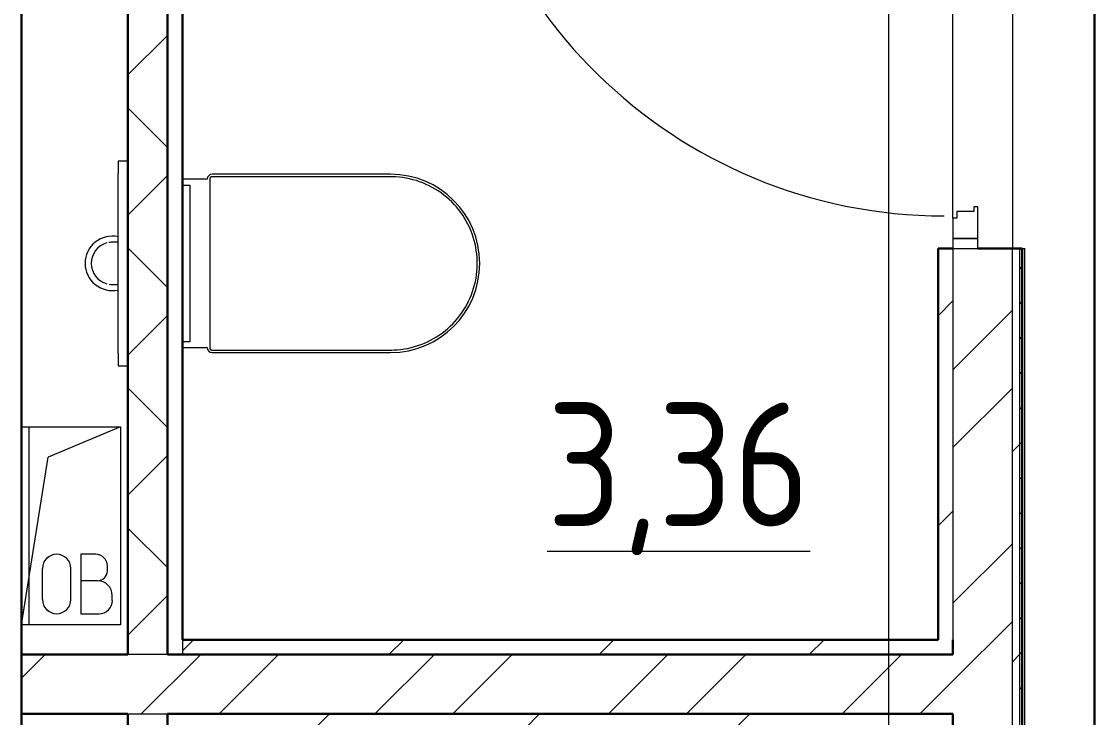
# Model space of a CAD drawing. Header units: millimetres. Extents: x -259793 to 1187961, y -549744 to 43070.
# Drawn here: x 274896 to 277062, y 20869 to 22275 of the extents above; entities that cross this region are included whole.
import ezdxf

# ---------------------------------------------------------------- set-up
doc = ezdxf.new("R2010")
doc.units = ezdxf.units.MM
doc.linetypes.add('ADSK_Линия сетки', pattern=[25, 20, -2.5, 0, -2.5])
for name, color, linetype, lineweight in [('Двери', 252, 'Continuous', 9), ('Линии', 7, 'Continuous', 9), ('лс', 5, 'Continuous', 30), ('Марки помещений', 252, 'Continuous', 20), ('Ограждение', 252, 'Continuous', 9), ('Оси', 252, 'Continuous', 9), ('Перекрытие', 252, 'Continuous', 18), ('Сантехника', 252, 'Continuous', 9), ('Стены внутренние', 7, 'Continuous', 18), ('Стены наружные', 7, 'Continuous', 18), ('Стены штриховка', 7, 'Continuous', 9)]:
    doc.layers.add(name, color=color, linetype=linetype, lineweight=lineweight)
doc.layers.add('Двери открывание', color=7, linetype='Continuous', lineweight=9, true_color=0xc0c0c0)
doc.styles.add('GOST Common_2', font='', dxfattribs={"width": 0.9, "height": 250})
doc.styles.get('GOST Common_2').set_extended_font_data('GOST type B')

# ---------------------------------------------------------------- blocks, each defined once
blk = doc.blocks.new('3 этаж')
at = {"layer": 'Двери', "color": 251, "true_color": 0x636466}
for p, q in [((276825.8, 21900.6), (276817.8, 21900.6)), ((276817.8, 21900.6), (276817.8, 21891.6)), ((276825.8, 21836.6), (276825.8, 21900.6)), ((276775.8, 21877.6), (276775.8, 21836.6)), ((276783.8, 21877.6), (276775.8, 21877.6)), ((276817.8, 21891.6), (276783.8, 21891.6)), ((276783.8, 21891.6), (276783.8, 21877.6)), ((276825.8, 21836.6), (276775.8, 21836.6)), ((276775.8, 21836.6), (276775.8, 21816.6)), ((276775.8, 21836.6), (276825.8, 21836.6)), ((276825.8, 21816.6), (276825.8, 21836.6)), ((276775.8, 21816.6), (276825.8, 21816.6))]:
    blk.add_line(p, q, dxfattribs=at)
at = {"layer": 'Двери открывание', "color": 251, "true_color": 0x636466}
blk.add_arc((276757.8, 22880.6), 998, 181.0334, 270, dxfattribs=at)
at = {"layer": 'Линии', "color": 251, "lineweight": 18, "ltscale": 200, "true_color": 0x636466}
for p, q in [((274895.8, 21456.6), (275095.8, 21456.6)), ((275095.8, 21456.6), (274949.9, 21395.5)), ((275095.8, 21456.6), (275095.8, 21056.6)), ((274895.8, 21056.6), (274949.9, 21395.5)), ((275045.8, 21199.1), (275015.8, 21199.1)), ((275015.8, 21199.1), (275015.8, 21079.1)), ((274938.3, 21107.8), (274938.3, 21170.4)), ((274995.6, 21107.8), (274995.6, 21170.4)), ((275069.1, 21165.7), (275069.1, 21175.7)), ((275049.1, 21145.7), (275015.8, 21145.7)), ((275079.1, 21105.7), (275079.1, 21115.7)), ((275015.8, 21079.1), (275052.5, 21079.1)), ((275095.8, 21056.6), (274895.8, 21056.6))]:
    blk.add_line(p, q, dxfattribs=at)
at = {"layer": 'Линии', "color": 251, "lineweight": 18, "true_color": 0x636466}
for centre, radius, start, end in [((274966.9, 21170.4), 28.7, 0, 180), ((275045.8, 21175.7), 23.3, 0, 90), ((275049.1, 21165.7), 20, 270, 0), ((275049.1, 21115.7), 30, 0, 90), ((274966.9, 21107.8), 28.7, 180, 0), ((275052.5, 21105.7), 26.7, 270, 0)]:
    blk.add_arc(centre, radius, start, end, dxfattribs=at)
at = {"layer": 'Ограждение', "color": 251, "true_color": 0x636466}
for p in [(276915.8, 21816.6), (276920.8, 17561.6)]:
    blk.add_line(p, (276920.8, 21816.6), dxfattribs=at)
at = {"layer": 'Оси', "color": 251, "linetype": 'ADSK_Линия сетки', "ltscale": 200, "true_color": 0x636466}
for p, q in [((274895.8, 34587.2), (274895.8, -31389.6)), ((276645.8, 34587.2), (276645.8, -31389.6))]:
    blk.add_line(p, q, dxfattribs=at)
at = {"layer": 'Перекрытие', "color": 251, "true_color": 0x636466}
for p, q in [((274895.8, 21456.6), (275095.8, 21456.6)), ((275095.8, 21456.6), (275095.8, 21056.6)), ((275095.8, 21056.6), (274895.8, 21056.6))]:
    blk.add_line(p, q, dxfattribs=at)
at = {"layer": 'Сантехника', "color": 251, "lineweight": 9, "true_color": 0x636466}
for p, q in [((275110.8, 21993.3), (275090.8, 21993.3)), ((275090.8, 21993.3), (275090.8, 21968.3)), ((275090.8, 21604.8), (275090.8, 21968.3)), ((275079.4, 21829.3), (275079.3, 21829.3)), ((275079.3, 21829.3), (275079.3, 21829.3)), ((275079.5, 21829.3), (275079.4, 21829.3)), ((275079.7, 21829.3), (275079.5, 21829.3)), ((275080, 21829.3), (275079.7, 21829.3)), ((275080.3, 21829.3), (275080, 21829.3)), ((275080.7, 21829.3), (275080.3, 21829.3)), ((275081.2, 21829.3), (275080.7, 21829.3)), ((275081.8, 21829.3), (275081.2, 21829.3)), ((275082.4, 21829.3), (275081.8, 21829.3)), ((275083.1, 21829.3), (275082.4, 21829.3)), ((275083.8, 21829.3), (275083.1, 21829.3)), ((275084.6, 21829.3), (275083.8, 21829.3)), ((275085.5, 21829.3), (275084.6, 21829.3)), ((275086.5, 21829.3), (275085.5, 21829.3)), ((275087.5, 21829.3), (275086.5, 21829.3)), ((275088.5, 21829.3), (275087.5, 21829.3)), ((275089.6, 21829.3), (275088.5, 21829.3)), ((275079.3, 21743.9), (275079.4, 21743.9)), ((275079.4, 21743.9), (275079.5, 21743.9)), ((275079.5, 21743.9), (275079.7, 21743.9)), ((275079.7, 21743.9), (275079.9, 21743.9)), ((275079.9, 21743.9), (275080.2, 21743.9)), ((275080.2, 21743.9), (275080.6, 21743.9)), ((275080.6, 21743.9), (275081.1, 21743.9)), ((275081.1, 21743.9), (275081.6, 21743.9)), ((275081.6, 21743.9), (275082.2, 21743.9)), ((275082.2, 21743.9), (275082.9, 21743.9)), ((275082.9, 21743.9), (275083.6, 21743.9)), ((275083.6, 21743.9), (275084.4, 21743.9)), ((275084.4, 21743.9), (275085.3, 21743.9)), ((275085.3, 21743.9), (275086.2, 21743.9)), ((275086.2, 21743.9), (275087.2, 21743.9)), ((275087.2, 21743.9), (275088.2, 21743.9)), ((275088.2, 21743.9), (275089.3, 21743.9)), ((275089.3, 21743.9), (275090.5, 21743.9)), ((275090.8, 21604.8), (275090.8, 21579.8)), ((275090.8, 21579.8), (275110.8, 21579.8))]:
    blk.add_line(p, q, dxfattribs=at)
at = {"layer": 'Сантехника', "color": 251, "true_color": 0x636466}
for p, q in [((275279, 21961.2), (275278.8, 21961.2)), ((275279.2, 21961.3), (275279, 21961.2)), ((275279.4, 21961.4), (275279.2, 21961.3)), ((275279.6, 21961.4), (275279.4, 21961.4)), ((275279.8, 21961.5), (275279.6, 21961.4)), ((275280, 21961.5), (275279.8, 21961.5)), ((275280.2, 21961.5), (275280, 21961.5)), ((275280.4, 21961.5), (275280.2, 21961.5)), ((275280.6, 21961.6), (275280.4, 21961.5)), ((275280.8, 21961.6), (275280.6, 21961.6)), ((275640.8, 21966.6), (275280.8, 21966.6)), ((275640.8, 21961.6), (275280.8, 21961.6)), ((275644.6, 21961.5), (275640.8, 21961.6)), ((275651.6, 21961.2), (275644.6, 21961.5)), ((275658.5, 21960.7), (275651.6, 21961.2)), ((275270.8, 21956.6), (275220.8, 21956.6)), ((275220.8, 21944.8), (275235.8, 21944.8)), ((275235.8, 21944.8), (275235.8, 21628.4)), ((275275.9, 21957.4), (275275.8, 21957.2)), ((275275.8, 21957.2), (275275.8, 21957)), ((275275.8, 21957), (275275.8, 21956.8)), ((275275.8, 21956.8), (275275.8, 21956.6)), ((275275.8, 21956.6), (275275.8, 21956.6)), ((275275.8, 21956.6), (275275.8, 21616.6)), ((275276, 21958), (275275.9, 21957.8)), ((275275.9, 21957.8), (275275.9, 21957.6)), ((275275.9, 21957.6), (275275.9, 21957.4)), ((275276.1, 21958.2), (275276, 21958)), ((275276.2, 21958.6), (275276.1, 21958.4)), ((275276.1, 21958.4), (275276.1, 21958.2)), ((275276.3, 21958.7), (275276.2, 21958.6)), ((275276.4, 21958.9), (275276.3, 21958.7)), ((275276.5, 21959.1), (275276.4, 21958.9)), ((275276.6, 21959.3), (275276.5, 21959.1)), ((275276.7, 21959.4), (275276.6, 21959.3)), ((275276.8, 21959.6), (275276.7, 21959.4)), ((275276.9, 21959.7), (275276.8, 21959.6)), ((275277.1, 21959.9), (275276.9, 21959.7)), ((275277.2, 21960), (275277.1, 21959.9)), ((275277.3, 21960.2), (275277.2, 21960)), ((275277.5, 21960.3), (275277.3, 21960.2)), ((275277.6, 21960.4), (275277.5, 21960.3)), ((275277.8, 21960.6), (275277.6, 21960.4)), ((275278, 21960.7), (275277.8, 21960.6)), ((275278.1, 21960.8), (275278, 21960.7)), ((275278.3, 21960.9), (275278.1, 21960.8)), ((275278.5, 21961), (275278.3, 21960.9)), ((275278.6, 21961.1), (275278.5, 21961)), ((275278.8, 21961.2), (275278.6, 21961.1)), ((275665.5, 21959.8), (275658.5, 21960.7)), ((275672.4, 21958.7), (275665.5, 21959.8)), ((275679.2, 21957.3), (275672.4, 21958.7)), ((275686, 21955.6), (275679.2, 21957.3)), ((275692.8, 21953.7), (275686, 21955.6)), ((275699.4, 21951.4), (275692.8, 21953.7)), ((275705.9, 21949), (275699.4, 21951.4)), ((275712.4, 21946.2), (275705.9, 21949)), ((275718.7, 21943.2), (275712.4, 21946.2)), ((275724.9, 21940), (275718.7, 21943.2)), ((275731, 21936.5), (275724.9, 21940)), ((275736.9, 21932.8), (275731, 21936.5)), ((275742.7, 21928.8), (275736.9, 21932.8)), ((275748.3, 21924.6), (275742.7, 21928.8)), ((275753.7, 21920.2), (275748.3, 21924.6)), ((275759, 21915.6), (275753.7, 21920.2)), ((275764.1, 21910.8), (275759, 21915.6)), ((275768.9, 21905.7), (275764.1, 21910.8)), ((275773.6, 21900.5), (275768.9, 21905.7)), ((275778, 21895.1), (275773.6, 21900.5)), ((275782.3, 21889.5), (275778, 21895.1)), ((275786.3, 21883.8), (275782.3, 21889.5)), ((275790, 21877.9), (275786.3, 21883.8)), ((275793.6, 21871.9), (275790, 21877.9)), ((275796.9, 21865.7), (275793.6, 21871.9)), ((275799.9, 21859.4), (275796.9, 21865.7)), ((275802.7, 21853), (275799.9, 21859.4)), ((275805.2, 21846.4), (275802.7, 21853)), ((275807.5, 21839.8), (275805.2, 21846.4)), ((275809.5, 21833.1), (275807.5, 21839.8)), ((275811.2, 21826.3), (275809.5, 21833.1)), ((275812.7, 21819.5), (275811.2, 21826.3)), ((275813.8, 21812.6), (275812.7, 21819.5)), ((275814.7, 21805.6), (275813.8, 21812.6)), ((275815.4, 21798.7), (275814.7, 21805.6)), ((275815.7, 21791.7), (275815.4, 21798.7)), ((275815.8, 21784.7), (275815.7, 21791.7)), ((275814.3, 21763.7), (275815.1, 21770.7)), ((275815.1, 21770.7), (275815.6, 21777.7)), ((275815.6, 21777.7), (275815.8, 21784.7)), ((275810.3, 21743.1), (275811.9, 21749.9)), ((275811.9, 21749.9), (275813.2, 21756.8)), ((275813.2, 21756.8), (275814.3, 21763.7)), ((275801.2, 21716.7), (275803.9, 21723.1)), ((275803.9, 21723.1), (275806.3, 21729.7)), ((275806.3, 21729.7), (275808.4, 21736.4)), ((275808.4, 21736.4), (275810.3, 21743.1)), ((275791.7, 21698), (275795.1, 21704.1)), ((275795.1, 21704.1), (275798.3, 21710.3)), ((275798.3, 21710.3), (275801.2, 21716.7)), ((275775.7, 21675.1), (275780, 21680.5)), ((275780, 21680.5), (275784.1, 21686.2)), ((275784.1, 21686.2), (275788, 21692)), ((275788, 21692), (275791.7, 21698)), ((275756.2, 21655), (275761.3, 21659.7)), ((275761.3, 21659.7), (275766.3, 21664.6)), ((275766.3, 21664.6), (275771.1, 21669.7)), ((275771.1, 21669.7), (275775.7, 21675.1)), ((275727.7, 21634.7), (275733.7, 21638.3)), ((275733.7, 21638.3), (275739.6, 21642.1)), ((275739.6, 21642.1), (275745.3, 21646.2)), ((275745.3, 21646.2), (275750.8, 21650.5)), ((275750.8, 21650.5), (275756.2, 21655)), ((275235.8, 21628.4), (275220.8, 21628.4)), ((275220.8, 21616.6), (275270.8, 21616.6)), ((275275.8, 21616.6), (275275.8, 21616.4)), ((275275.8, 21616.4), (275275.8, 21616.2)), ((275275.8, 21616.2), (275275.8, 21616)), ((275275.8, 21616), (275275.8, 21615.8)), ((275275.8, 21615.8), (275275.9, 21615.6)), ((275275.9, 21615.6), (275275.9, 21615.4)), ((275275.9, 21615.4), (275276, 21615.2)), ((275276, 21615.2), (275276, 21615)), ((275276, 21615), (275276.1, 21614.8)), ((275276.1, 21614.8), (275276.2, 21614.6)), ((275668.7, 21613.8), (275675.5, 21615)), ((275675.5, 21615), (275682.4, 21616.6)), ((275682.4, 21616.6), (275689.1, 21618.4)), ((275689.1, 21618.4), (275695.8, 21620.4)), ((275695.8, 21620.4), (275702.4, 21622.8)), ((275702.4, 21622.8), (275708.9, 21625.4)), ((275708.9, 21625.4), (275715.3, 21628.2)), ((275715.3, 21628.2), (275721.6, 21631.3)), ((275721.6, 21631.3), (275727.7, 21634.7)), ((275276.2, 21614.6), (275276.3, 21614.4)), ((275276.3, 21614.4), (275276.3, 21614.2)), ((275276.3, 21614.2), (275276.4, 21614.1)), ((275276.4, 21614.1), (275276.5, 21613.9)), ((275276.5, 21613.9), (275276.7, 21613.7)), ((275276.7, 21613.7), (275276.8, 21613.6)), ((275276.8, 21613.6), (275276.9, 21613.4)), ((275276.9, 21613.4), (275277, 21613.3)), ((275277, 21613.3), (275277.2, 21613.1)), ((275277.2, 21613.1), (275277.3, 21613)), ((275277.3, 21613), (275277.4, 21612.8)), ((275277.4, 21612.8), (275277.6, 21612.7)), ((275277.6, 21612.7), (275277.8, 21612.6)), ((275277.8, 21612.6), (275277.9, 21612.5)), ((275277.9, 21612.5), (275278.1, 21612.3)), ((275278.1, 21612.3), (275278.2, 21612.2)), ((275278.2, 21612.2), (275278.4, 21612.1)), ((275278.4, 21612.1), (275278.6, 21612.1)), ((275278.6, 21612.1), (275278.8, 21612)), ((275278.8, 21612), (275279, 21611.9)), ((275279, 21611.9), (275279.2, 21611.8)), ((275279.2, 21611.8), (275279.3, 21611.8)), ((275279.3, 21611.8), (275279.5, 21611.7)), ((275279.5, 21611.7), (275279.7, 21611.7)), ((275279.7, 21611.7), (275279.9, 21611.6)), ((275279.9, 21611.6), (275280.1, 21611.6)), ((275280.1, 21611.6), (275280.3, 21611.6)), ((275280.3, 21611.6), (275280.5, 21611.6)), ((275280.5, 21611.6), (275280.7, 21611.6)), ((275280.7, 21611.6), (275280.8, 21611.6)), ((275280.8, 21611.6), (275640.8, 21611.6)), ((275280.8, 21606.6), (275640.8, 21606.6)), ((275640.8, 21611.6), (275647.8, 21611.7)), ((275647.8, 21611.7), (275654.8, 21612.1)), ((275654.8, 21612.1), (275661.7, 21612.8)), ((275661.7, 21612.8), (275668.7, 21613.8))]:
    blk.add_line(p, q, dxfattribs=at)
for centre, radius, start, end in [((275280.8, 21956.6), 10, 90, 180), ((275280.8, 21956.6), 5, 90, 120), ((275280.8, 21956.6), 5, 90, 120), ((275280.8, 21956.6), 5, 105, 120), ((275640.8, 21786.6), 180, 270, 90), ((275640.8, 21786.6), 175, 89.0922, 90), ((275640.8, 21786.6), 175, 89.0922, 90), ((275280.8, 21956.6), 5, 150, 180), ((275280.8, 21956.6), 5, 150, 180), ((275280.8, 21956.6), 5, 150, 180), ((275280.8, 21616.6), 10, 180, 270), ((275280.8, 21616.6), 5, 180, 210), ((275280.8, 21616.6), 5, 180, 210), ((275280.8, 21616.6), 5, 180, 210), ((275280.8, 21616.6), 5, 240, 270), ((275280.8, 21616.6), 5, 240, 270), ((275280.8, 21616.6), 5, 240, 255), ((275640.8, 21786.6), 175, 270, 270.9078), ((275640.8, 21786.6), 175, 270, 270.9078)]:
    blk.add_arc(centre, radius, start, end, dxfattribs=at)
at = {"layer": 'Сантехника', "color": 251, "lineweight": 9, "true_color": 0x636466}
for radius, start, end in [(55, 77.9742, 180), (42.7, 105, 180), (42.7, 87.2428, 99.4986), (42.7, 90, 92.5338), (55, 180, 282.0258), (42.7, 180, 255), (42.7, 260.8699, 270), (42.7, 267.9172, 270), (42.7, 272.2417, 274.1976)]:
    blk.add_arc((275079.3, 21786.6), radius, start, end, dxfattribs=at)
at = {"layer": 'Стены внутренние', "color": 251, "lineweight": 30, "true_color": 0x636466}
blk.add_line((274895.8, 23256.6), (274895.8, 17536.6), dxfattribs=at)
at = {"layer": 'Стены наружные', "color": 251, "lineweight": 30, "true_color": 0x636466}
for p, q in [((275220.8, 23226.6), (275220.8, 21026.6)), ((275190.8, 20996.6), (275190.8, 22875.6)), ((275110.8, 22856.6), (275110.8, 20996.6)), ((276745.8, 21816.6), (276745.8, 21026.6)), ((276745.8, 21816.6), (276775.8, 21816.6)), ((276825.8, 21816.6), (276915.8, 21816.6)), ((276915.8, 17556.6), (276915.8, 21816.6)), ((275220.8, 21026.6), (276745.8, 21026.6)), ((276775.8, 20996.6), (276775.8, 21026.6)), ((274895.8, 20996.6), (275110.8, 20996.6)), ((275190.8, 20996.6), (276775.8, 20996.6)), ((275110.8, 20876.6), (274895.8, 20876.6)), ((275110.8, 19321.6), (275110.8, 20876.6)), ((276775.8, 20876.6), (275190.8, 20876.6)), ((275190.8, 20046.6), (275190.8, 20876.6)), ((276775.8, 17536.6), (276775.8, 20876.6))]:
    blk.add_line(p, q, dxfattribs=at)
at = {"layer": 'Стены наружные', "color": 251, "true_color": 0x636466}
for p, q in [((276895.8, 22946.6), (276895.8, 21816.6)), ((276775.8, 21877.6), (276775.8, 22885.6)), ((274910.8, 21456.6), (274910.8, 21056.6))]:
    blk.add_line(p, q, dxfattribs=at)
at = {"layer": 'Стены наружные', "color": 251, "linetype": 'Continuous', "lineweight": 9, "true_color": 0x636466}
for p, q in [((275110.8, 22167), (275190.8, 22247)), ((275190.8, 22020.7), (275110.8, 22100.7)), ((275110.8, 21884.2), (275190.8, 21964.2)), ((275190.8, 21737.8), (275110.8, 21817.8)), ((276910.8, 21775), (276915.8, 21780)), ((276745.8, 21680.7), (276775.8, 21710.7)), ((276910.8, 21704.3), (276915.8, 21709.3)), ((275110.8, 21601.4), (275190.8, 21681.4)), ((276775.8, 21571.8), (276895.8, 21691.8)), ((276910.8, 21633.6), (276915.8, 21638.6)), ((276910.8, 21562.9), (276915.8, 21567.9)), ((275190.8, 21455), (275110.8, 21535)), ((276775.8, 21414.6), (276895.8, 21534.6)), ((276910.8, 21492.2), (276915.8, 21497.2)), ((276895.8, 21406.5), (276910.8, 21421.5)), ((276910.8, 21421.5), (276915.8, 21426.5)), ((275110.8, 21318.5), (275190.8, 21398.5)), ((276910.8, 21350.7), (276915.8, 21355.7)), ((276745.8, 21256.5), (276775.8, 21286.5)), ((276910.8, 21280), (276915.8, 21285)), ((275190.8, 21172.1), (275110.8, 21252.1)), ((276775.8, 21100.3), (276895.8, 21220.3)), ((276910.8, 21209.3), (276915.8, 21214.3)), ((276910.8, 21138.6), (276915.8, 21143.6)), ((275110.8, 21035.7), (275190.8, 21115.7)), ((276775.8, 20943.2), (276895.8, 21063.2)), ((276910.8, 21067.9), (276915.8, 21072.9)), ((275220.8, 21004.2), (275243.1, 21026.6)), ((275637.4, 20996.6), (275667.4, 21026.6)), ((276061.6, 20996.6), (276091.6, 21026.6)), ((276485.9, 20996.6), (276515.9, 21026.6)), ((274895.8, 20949), (274943.3, 20996.6)), ((275137.6, 20876.6), (275257.6, 20996.6)), ((275294.8, 20876.6), (275414.8, 20996.6)), ((275609.1, 20876.6), (275729.1, 20996.6)), ((275766.3, 20876.6), (275886.3, 20996.6)), ((276080.6, 20876.6), (276200.6, 20996.6)), ((276237.7, 20876.6), (276357.7, 20996.6)), ((276552, 20876.6), (276672, 20996.6)), ((276895.8, 20982.2), (276910.8, 20997.2)), ((276910.8, 20997.2), (276915.8, 21002.2)), ((276709.2, 20876.6), (276775.8, 20943.2)), ((276910.8, 20926.5), (276915.8, 20931.5)), ((275487.4, 20846.6), (275517.4, 20876.6)), ((275911.6, 20846.6), (275941.6, 20876.6)), ((276335.9, 20846.6), (276365.9, 20876.6))]:
    blk.add_line(p, q, dxfattribs=at)
at = {"layer": 'Стены штриховка', "color": 251, "true_color": 0x636466}
for p, q in [((276775.8, 21816.6), (276775.8, 21026.6)), ((276895.8, 17536.6), (276895.8, 21816.6)), ((276910.8, 17556.6), (276910.8, 21816.6)), ((275220.8, 21026.6), (275220.8, 20996.6)), ((275190.8, 20996.6), (275110.8, 20996.6)), ((275110.8, 20876.6), (275190.8, 20876.6))]:
    blk.add_line(p, q, dxfattribs=at)
at = {"layer": 'Марки помещений', "color": 251, "true_color": 0x636466, "style": 'GOST Common_2', "width": 0.9}
blk.add_text('%%U3,36', height=250, dxfattribs=at).set_placement((275956.6, 21255.6))

msp = doc.modelspace()

# ---------------------------------------------------------------- linework, layer by layer
at = {"layer": 'лс'}
msp.add_lwpolyline([(276842.97732, 26329.24512), (277061.57687, 26329.24512), (277061.57687, 17239.31083), (275528.83803, 17239.31083), (275528.83803, 15228.03072)], dxfattribs=at)

# ---------------------------------------------------------------- block references
msp.add_blockref('3 этаж', (0, 0))

doc.saveas('drawing.dxf')
